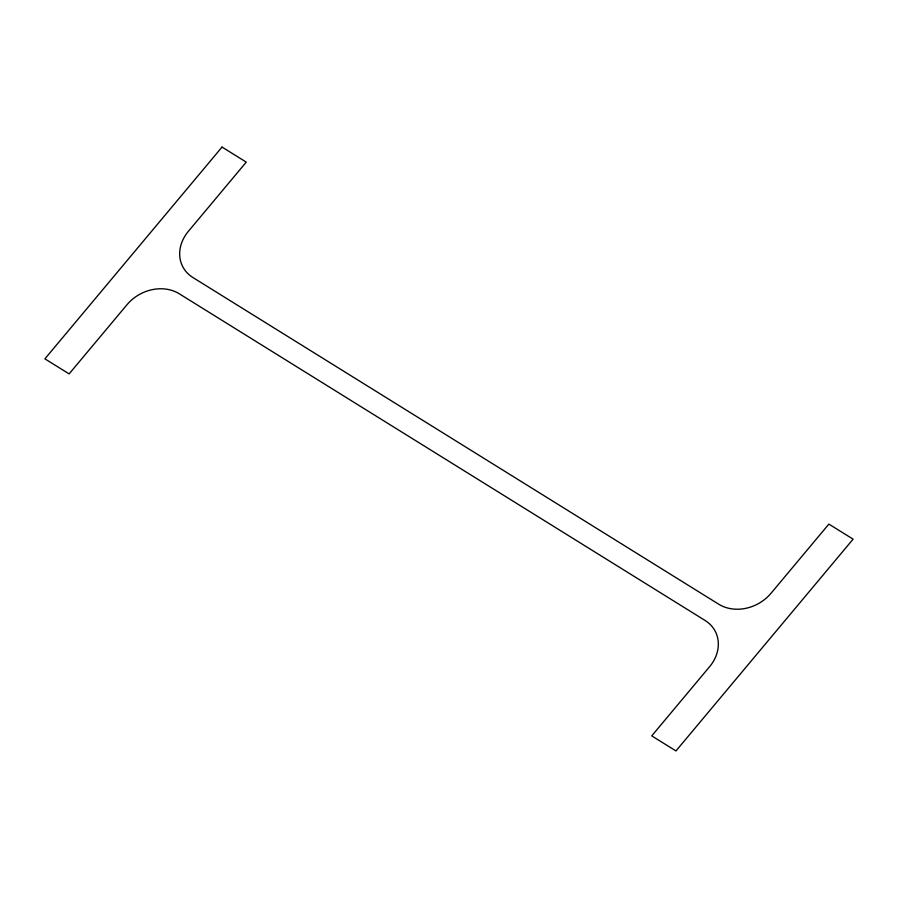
<?xml version="1.0" encoding="UTF-8"?>
<svg xmlns="http://www.w3.org/2000/svg" width="898" height="898" viewBox="0 0 898 898"><rect width="100%" height="100%" fill="white"/><g stroke="black" fill="none" stroke-linecap="round" stroke-linejoin="round"><path stroke-width="1.35" d="M222.031 147.07L44.9 358.841L69.124 373.894L127.011 304.691A38.345 32.092 -27.8 0 1 179.252 293.769L705.143 620.507A38.345 32.092 -27.8 0 1 709.622 666.675L651.746 735.877L675.97 750.93L853.1 539.159L828.876 524.106L770.989 593.309A38.345 32.092 -27.8 0 1 718.748 604.231L192.857 277.493A38.345 32.092 -27.8 0 1 188.378 231.325L246.254 162.123L222.031 147.07"/></g></svg>
